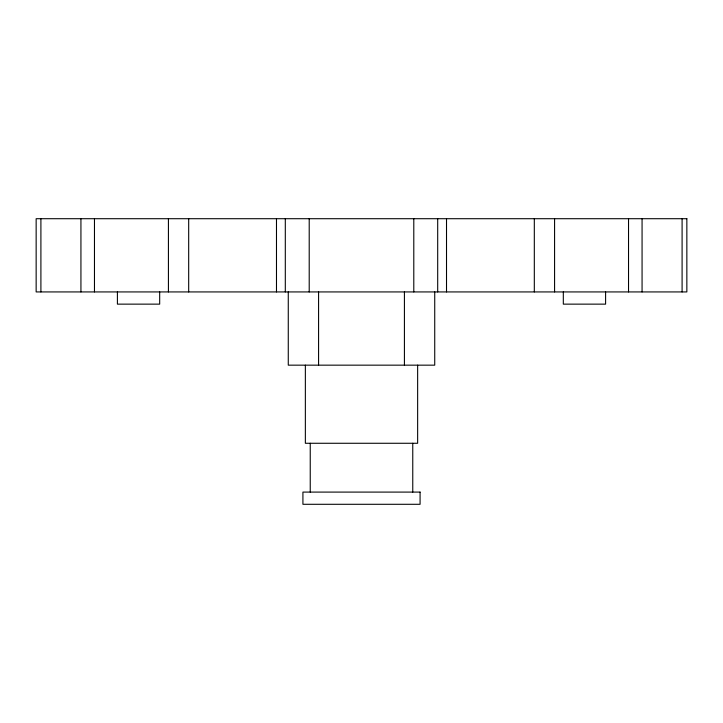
<?xml version="1.0" encoding="UTF-8"?>
<svg xmlns="http://www.w3.org/2000/svg" width="723" height="723" viewBox="0 0 723 723"><rect width="100%" height="100%" fill="white"/><g stroke="black" fill="none" stroke-linecap="round" stroke-linejoin="round"><path stroke-width="1.08" d="M682.096 218.708L682.096 291.929M642.069 218.708L642.069 291.929M628.531 218.708L628.531 291.929M605.594 291.929L605.594 304.139L563.316 304.139L563.316 291.929M554.577 218.708L554.577 291.929M534.315 218.708L534.315 291.929M446.516 218.708L446.516 291.929M437.695 218.708L437.695 291.929M434.731 291.929L434.731 365.16L288.269 365.16L288.269 291.929M417.641 365.16L417.641 443.271L305.359 443.271L305.359 365.16M413.791 218.708L413.791 291.929M412.761 443.271L412.761 492.092M404.419 291.929L404.419 365.16M318.581 291.929L318.581 365.16M310.239 443.271L310.239 492.092M309.209 218.708L309.209 291.929M285.305 218.708L285.305 291.929M276.484 218.708L276.484 291.929M188.685 218.708L188.685 291.929M168.423 218.708L168.423 291.929M159.684 291.929L159.684 304.139L117.406 304.139L117.406 291.929M94.469 218.708L94.469 291.929M80.931 218.708L80.931 291.929M40.904 218.708L40.904 291.929M686.85 218.708L36.15 218.708L36.15 291.929L686.85 291.929L686.85 218.708M420.081 492.092L302.919 492.092L302.919 504.293L420.081 504.293L420.081 492.092"/></g></svg>
